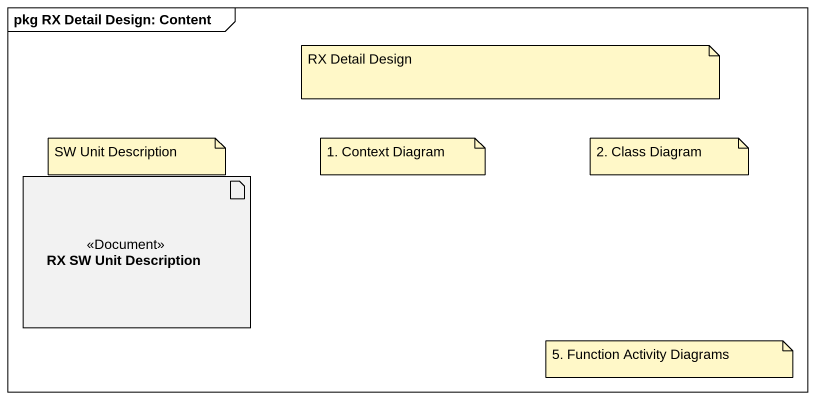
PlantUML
@startuml
mainframe pkg RX Detail Design: Content
artifact "RX SW Unit Description" as RX_SW_Unit_Description <<Document>>
note as N1
  RX Detail Design
end note
note as N2
  SW Unit Description
end note
note as N3
  1. Context Diagram
end note
note as N4
  2. Class Diagram
end note
note as N5
  5. Function Activity Diagrams
end note
@enduml
